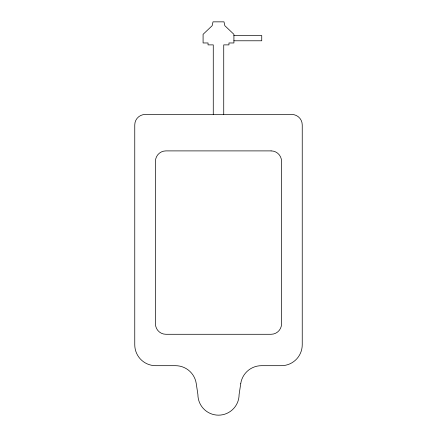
<?xml version="1.0" encoding="UTF-8"?>
<svg xmlns="http://www.w3.org/2000/svg" width="437" height="437" viewBox="0 0 437 437"><rect width="100%" height="100%" fill="white"/><g stroke="black" fill="none" stroke-linecap="round" stroke-linejoin="round"><path stroke-width="0.66" d="M233.915 35.55L261.741 35.55L261.741 40.783L233.915 40.783M223.733 114.461L223.733 44.885L228.955 44.885L228.955 42.968L233.915 42.968L233.915 34.326L224.826 25.69L224.001 21.85L212.999 21.85L212.174 25.69L203.085 34.326L203.085 42.968L208.045 42.968L208.045 44.885L213.267 44.885L213.267 114.461M240.76 383.517L239.099 394.562A20.599 20.599 0 0 1 218.5 415.166A20.599 20.599 0 0 1 197.901 394.562L196.24 383.517A20.938 20.938 0 0 0 175.537 365.687L155.692 365.687A20.938 20.938 0 0 1 134.76 344.755L134.76 124.927A10.466 10.466 0 0 1 145.226 114.461L291.774 114.461A10.466 10.466 0 0 1 302.24 124.927L302.24 344.755A20.938 20.938 0 0 1 281.308 365.687L261.463 365.687A20.938 20.938 0 0 0 240.76 383.517M271.093 150.896L165.907 150.896A10.466 10.466 0 0 0 155.441 161.362L155.441 323.817A10.466 10.466 0 0 0 165.907 334.283L271.093 334.283A10.466 10.466 0 0 0 281.559 323.817L281.559 161.362A10.466 10.466 0 0 0 271.093 150.896"/></g></svg>
